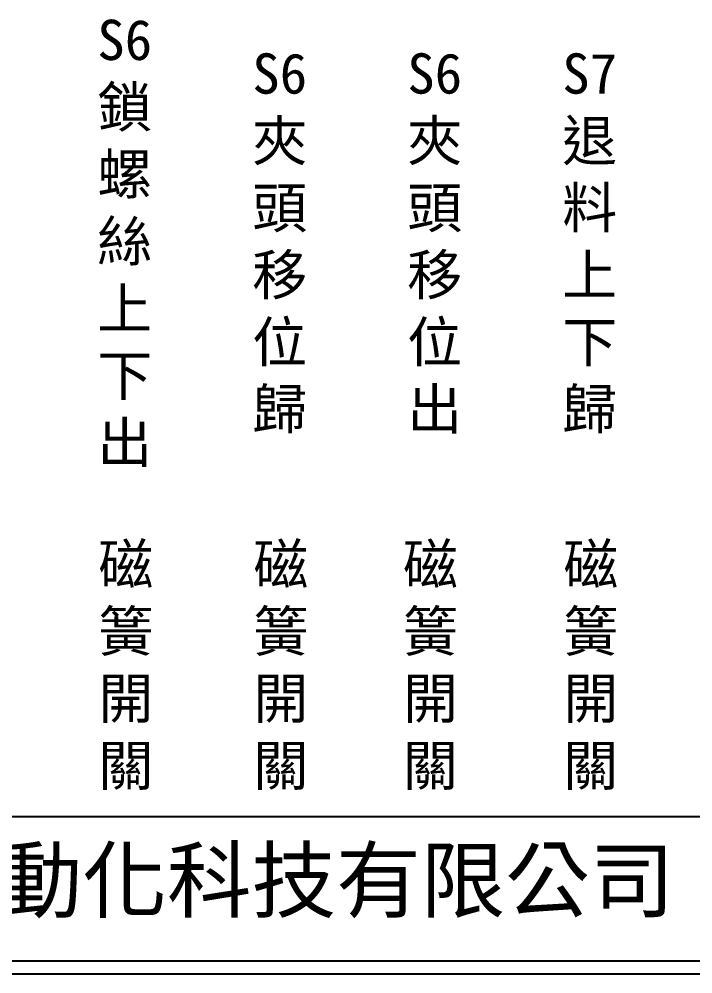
# Model space of a CAD drawing. Extents: x 325 to 612, y 3 to 207.
# Drawn here: x 390.5 to 455.7, y 3 to 95.5 of the extents above; entities that cross this region are included whole.
import ezdxf

# ---------------------------------------------------------------- set-up
doc = ezdxf.new("R2010")
doc.units = 0
doc.layers.add('圖框層', color=7, linetype='CONTINUOUS')
doc.layers.add('標尺寸層', color=3, linetype='CONTINUOUS')
doc.styles.add('CNS', font='romanc.shx', dxfattribs={"bigfont": 'chineset.shx'})
doc.styles.add('STSL', font='KAIU.TTF')

msp = doc.modelspace()

# ---------------------------------------------------------------- linework, layer by layer
at = {"layer": '圖框層', "color": 7}
for p, q in [((326.569, 18.25), (611.07, 18.25)), ((326.569, 4.25), (611.07, 4.25)), ((325.319, 3), (612.319, 3))]:
    msp.add_line(p, q, dxfattribs=at)

# ---------------------------------------------------------------- texts
at = {"layer": '圖框層', "color": 4, "style": 'STSL'}
msp.add_text('泓陞自動化科技有限公司', height=6, dxfattribs=at).set_placement((363.923, 9.076))
at = {"layer": '標尺寸層', "color": 7, "char_height": 3.9, "width": 4.96081, "attachment_point": 5, "style": 'CNS'}
for s, insert in [('{\\fDFKai-SB|b0|i0|c136|p65;S6鎖螺絲上下出}', (400.753, 73.749)), ('{\\fDFKai-SB|b0|i0|c136|p65;S6夾頭移位歸}', (415.753, 73.749)), ('{\\fDFKai-SB|b0|i0|c136|p65;S6夾頭移位出}', (430.753, 73.749)), ('{\\fDFKai-SB|b0|i0|c136|p65;S7退料上下歸}', (445.753, 73.749)), ('{\\fDFKai-SB|b0|i0|c136|p65;磁簧開關}', (400.862, 32.72)), ('{\\fDFKai-SB|b0|i0|c136|p65;磁簧開關}', (415.862, 32.72)), ('{\\fDFKai-SB|b0|i0|c136|p65;磁簧開關}', (430.342, 32.72)), ('{\\fDFKai-SB|b0|i0|c136|p65;磁簧開關}', (445.862, 32.72))]:
    msp.add_mtext(s, dxfattribs=dict(at, insert=insert))

doc.saveas('drawing.dxf')
